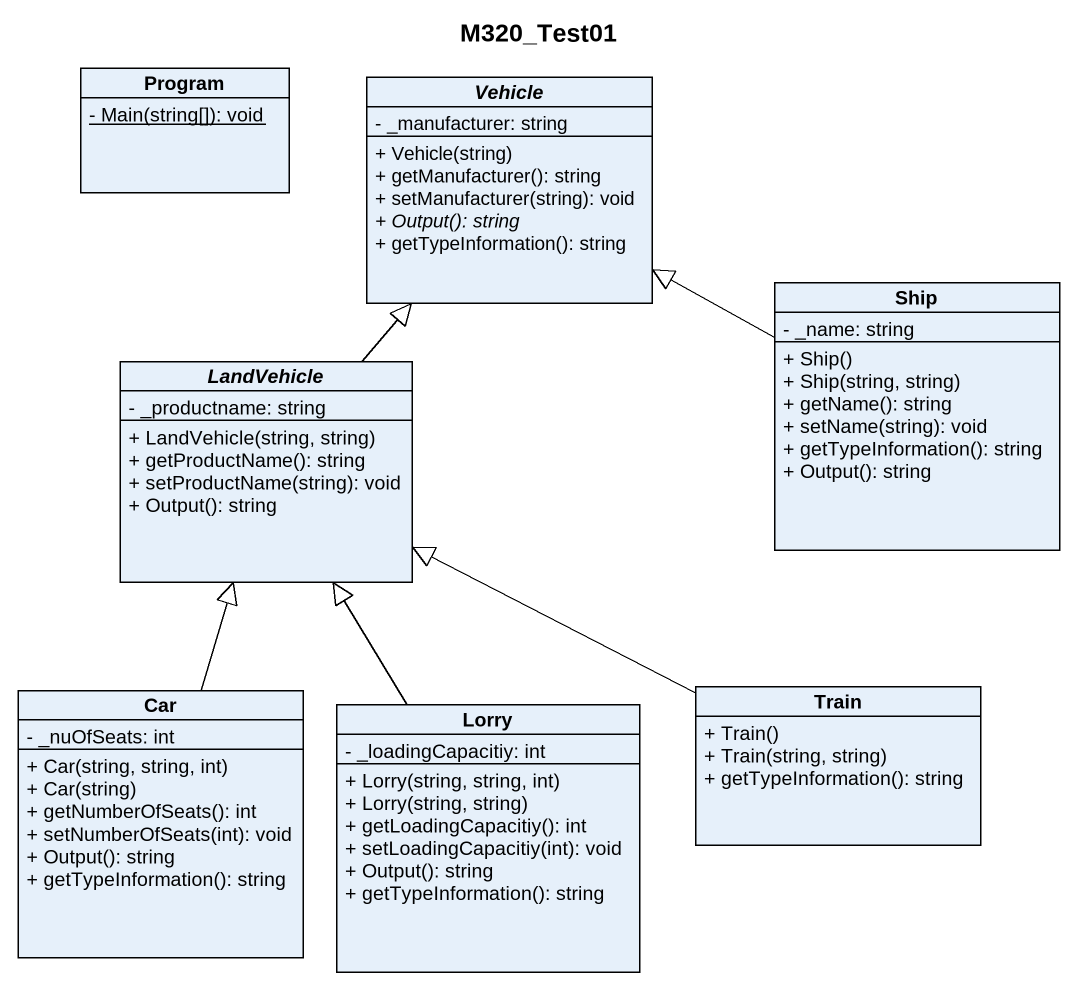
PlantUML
@startuml
title M320_Test01
hide circle
hide empty members
skinparam classAttributeIconSize 0
class Program {
  {static} - Main(string[]): void
}
abstract class Vehicle {
  - _manufacturer: string
  + Vehicle(string)
  + getManufacturer(): string
  + setManufacturer(string): void
  {abstract} + Output(): string
  + getTypeInformation(): string
}
class Ship {
  - _name: string
  + Ship()
  + Ship(string, string)
  + getName(): string
  + setName(string): void
  + getTypeInformation(): string
  + Output(): string
}
abstract class LandVehicle {
  - _productname: string
  + LandVehicle(string, string)
  + getProductName(): string
  + setProductName(string): void
  + Output(): string
}
class Car {
  - _nuOfSeats: int
  + Car(string, string, int)
  + Car(string)
  + getNumberOfSeats(): int
  + setNumberOfSeats(int): void
  + Output(): string
  + getTypeInformation(): string
}
class Train {
  + Train()
  + Train(string, string)
  + getTypeInformation(): string
}
class Lorry {
  - _loadingCapacitiy: int
  + Lorry(string, string, int)
  + Lorry(string, string)
  + getLoadingCapacitiy(): int
  + setLoadingCapacitiy(int): void
  + Output(): string
  + getTypeInformation(): string
}
Ship -left-|> Vehicle
LandVehicle -up-|> Vehicle
Car -up-|> LandVehicle
Train -left-|> LandVehicle
Lorry -up-|> LandVehicle
@enduml
